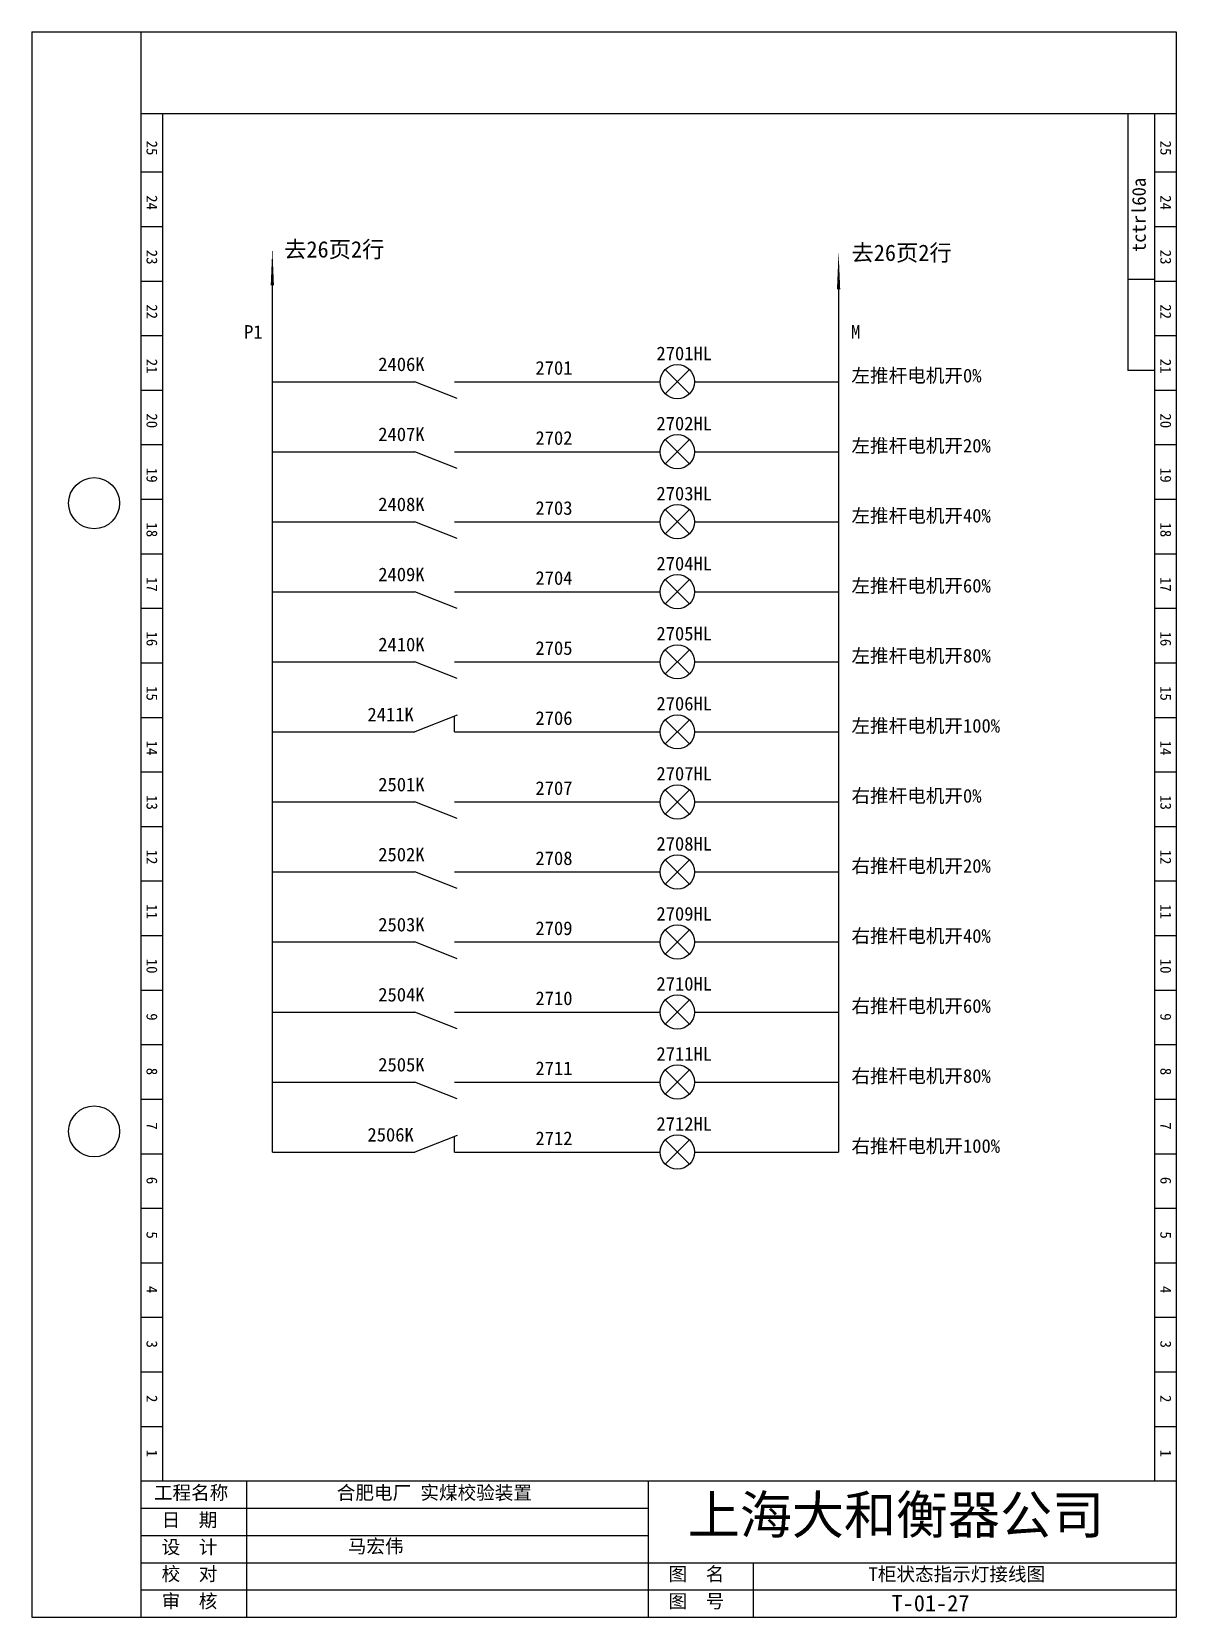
# Model space of a CAD drawing. Extents: x 370 to 580, y -51 to 240.
import ezdxf

# ---------------------------------------------------------------- set-up
doc = ezdxf.new("R2010")
doc.units = 0
doc.header["$LTSCALE"] = 0.5
doc.linetypes.add('DASHED2', pattern=[9.525, 6.35, -3.175])
doc.layers.get('0').update_dxf_attribs({"linetype": 'CONTINUOUS'})

# ---------------------------------------------------------------- blocks, each defined once
blk = doc.blocks.new('A$C5A1E2378')
at = {"insert": (0.77, 3.95), "char_height": 2.5, "width": 44.7874, "attachment_point": 1}
blk.add_mtext('\\f宋体|b0|i0|c134|p2;T柜状态指示灯接线图', dxfattribs=at)
blk = doc.blocks.new('A$C330944B9')
at = {"insert": (0.21, 3.58), "char_height": 2.5, "width": 20.5327, "attachment_point": 1}
blk.add_mtext('\\f宋体|b0|i0|c134|p2;马宏伟', dxfattribs=at)
blk = doc.blocks.new('A$C23A207FD')
at = {"linetype": 'DASHED2', "ltscale": 0.5}
blk.add_blockref('A$C330944B9', (0, 0), dxfattribs=at)

msp = doc.modelspace()

# ---------------------------------------------------------------- linework, layer by layer
for p, q in [((369.82, 239.81), (579.82, 239.81)), ((369.82, 239.81), (369.82, -50.91)), ((389.82, 239.81), (389.82, -50.91)), ((579.82, 239.81), (579.82, -50.91)), ((389.82, 224.81), (579.82, 224.81)), ((393.82, 224.81), (393.82, -25.91)), ((570.94, 224.81), (570.94, 177.67)), ((575.82, 224.81), (575.82, -25.91)), ((579.82, 224.81), (579.82, -25.91)), ((389.82, 214.09), (393.82, 214.09)), ((575.82, 214.09), (579.82, 214.09)), ((389.82, 204.09), (393.82, 204.09)), ((575.82, 204.09), (579.82, 204.09)), ((389.82, 194.09), (393.82, 194.09)), ((575.81, 194.35), (570.94, 194.35)), ((575.82, 194.09), (579.82, 194.09)), ((389.82, 184.09), (393.82, 184.09)), ((575.82, 184.09), (579.82, 184.09)), ((575.81, 177.67), (570.94, 177.67)), ((389.82, 174.09), (393.82, 174.09)), ((575.82, 174.09), (579.82, 174.09)), ((389.82, 164.09), (393.82, 164.09)), ((575.82, 164.09), (579.82, 164.09)), ((389.82, 154.09), (393.82, 154.09)), ((575.82, 154.09), (579.82, 154.09)), ((389.82, 144.09), (393.82, 144.09)), ((575.82, 144.09), (579.82, 144.09)), ((389.82, 134.09), (393.82, 134.09)), ((575.82, 134.09), (579.82, 134.09)), ((389.82, 124.09), (393.82, 124.09)), ((575.82, 124.09), (579.82, 124.09)), ((389.82, 114.09), (393.82, 114.09)), ((575.82, 114.09), (579.82, 114.09)), ((389.82, 104.09), (393.82, 104.09)), ((575.82, 104.09), (579.82, 104.09)), ((389.82, 94.09), (393.82, 94.09)), ((575.82, 94.09), (579.82, 94.09)), ((389.82, 84.09), (393.82, 84.09)), ((575.82, 84.09), (579.82, 84.09)), ((389.82, 74.09), (393.82, 74.09)), ((575.82, 74.09), (579.82, 74.09)), ((389.82, 64.09), (393.82, 64.09)), ((575.82, 64.09), (579.82, 64.09)), ((389.82, 54.09), (393.82, 54.09)), ((575.82, 54.09), (579.82, 54.09)), ((389.82, 44.09), (393.82, 44.09)), ((575.82, 44.09), (579.82, 44.09)), ((389.82, 34.09), (393.82, 34.09)), ((575.82, 34.09), (579.82, 34.09)), ((389.82, 24.09), (393.82, 24.09)), ((575.82, 24.09), (579.82, 24.09)), ((389.82, 14.09), (393.82, 14.09)), ((575.82, 14.09), (579.82, 14.09)), ((389.82, 4.09), (393.82, 4.09)), ((575.82, 4.09), (579.82, 4.09)), ((389.82, -5.91), (393.82, -5.91)), ((575.82, -5.91), (579.82, -5.91)), ((389.82, -15.91), (393.82, -15.91)), ((575.82, -15.91), (579.82, -15.91)), ((389.82, -25.91), (579.82, -25.91)), ((409.2, -25.91), (409.2, -50.91)), ((482.93, -25.91), (482.93, -50.91)), ((389.82, -30.91), (482.93, -30.91)), ((389.82, -35.91), (482.93, -35.91)), ((389.82, -40.91), (579.82, -40.91)), ((502.18, -40.91), (502.18, -50.91)), ((389.82, -45.91), (579.82, -45.91)), ((369.82, -50.91), (579.82, -50.91))]:
    msp.add_line(p, q)
at = {"ltscale": 0.5}
for p, q in [((517.86, 192.57), (517.86, 34.38)), ((490.51, 173.42), (486.07, 177.86)), ((490.51, 177.86), (486.07, 173.42)), ((413.98, 175.64), (440.11, 175.64)), ((447.86, 172.58), (440.11, 175.64)), ((447.39, 175.64), (485.15, 175.64)), ((491.43, 175.64), (517.86, 175.64)), ((490.51, 165.02), (486.07, 160.58)), ((490.51, 160.58), (486.07, 165.02)), ((413.98, 162.8), (440.11, 162.8)), ((447.86, 159.74), (440.11, 162.8)), ((447.39, 162.8), (485.15, 162.8)), ((491.43, 162.8), (517.86, 162.8)), ((490.51, 152.18), (486.07, 147.74)), ((490.51, 147.74), (486.07, 152.18)), ((413.98, 149.96), (440.11, 149.96)), ((447.86, 146.89), (440.11, 149.96)), ((447.39, 149.96), (485.15, 149.96)), ((491.43, 149.96), (517.86, 149.96)), ((413.98, 137.12), (440.11, 137.12)), ((447.86, 134.05), (440.11, 137.12)), ((447.39, 137.12), (485.15, 137.12)), ((490.51, 139.34), (486.07, 134.89)), ((490.51, 134.89), (486.07, 139.34)), ((491.43, 137.12), (517.86, 137.12)), ((490.51, 126.49), (486.07, 122.05)), ((490.51, 122.05), (486.07, 126.49)), ((413.98, 124.27), (440.11, 124.27)), ((447.86, 121.21), (440.11, 124.27)), ((447.39, 124.27), (485.15, 124.27)), ((491.43, 124.27), (517.86, 124.27)), ((447.86, 114.49), (440.11, 111.43)), ((447.39, 111.43), (447.39, 114.31)), ((490.51, 113.65), (486.07, 109.21)), ((490.51, 109.21), (486.07, 113.65)), ((413.98, 111.43), (440.11, 111.43)), ((447.39, 111.43), (485.15, 111.43)), ((491.43, 111.43), (517.86, 111.43)), ((490.51, 100.81), (486.07, 96.37)), ((490.51, 96.37), (486.07, 100.81)), ((413.98, 98.59), (440.11, 98.59)), ((447.86, 95.53), (440.11, 98.59)), ((447.39, 98.59), (485.15, 98.59)), ((491.43, 98.59), (517.86, 98.59)), ((490.51, 87.97), (486.07, 83.53)), ((490.51, 83.53), (486.07, 87.97)), ((413.98, 85.75), (440.11, 85.75)), ((447.86, 82.69), (440.11, 85.75)), ((447.39, 85.75), (485.15, 85.75)), ((491.43, 85.75), (517.86, 85.75)), ((413.98, 72.91), (440.11, 72.91)), ((447.86, 69.84), (440.11, 72.91)), ((447.39, 72.91), (485.15, 72.91)), ((490.51, 75.13), (486.07, 70.69)), ((490.51, 70.69), (486.07, 75.13)), ((491.43, 72.91), (517.86, 72.91)), ((490.51, 62.28), (486.07, 57.84)), ((490.51, 57.84), (486.07, 62.28)), ((413.98, 60.06), (440.11, 60.06)), ((447.86, 57), (440.11, 60.06)), ((447.39, 60.06), (485.15, 60.06)), ((491.43, 60.06), (517.86, 60.06)), ((490.51, 49.44), (486.07, 45)), ((490.51, 45), (486.07, 49.44)), ((413.98, 47.22), (440.11, 47.22)), ((447.86, 44.16), (440.11, 47.22)), ((447.39, 47.22), (485.15, 47.22)), ((491.43, 47.22), (517.86, 47.22)), ((447.86, 37.44), (440.11, 34.38)), ((447.39, 34.38), (447.39, 37.26)), ((490.51, 36.6), (486.07, 32.16)), ((490.51, 32.16), (486.07, 36.6)), ((413.97, 34.38), (440.11, 34.38)), ((447.39, 34.38), (485.15, 34.38)), ((491.43, 34.38), (517.86, 34.38))]:
    msp.add_line(p, q, dxfattribs=at)
for points in [[(413.97, 193.29, 0.6, 0, 0), (413.97, 200.29, 0, 0, 0)], [(517.86, 192.57, 0.6, 0, 0), (517.86, 199.57, 0, 0, 0)]]:
    msp.add_lwpolyline(points, format="xyseb", dxfattribs=at)
msp.add_lwpolyline([(413.97, 34.38), (413.97, 193.29)])
for centre in [(488.29, 175.64), (488.29, 162.8), (488.29, 149.96), (488.29, 137.12), (488.29, 124.27), (488.29, 111.43), (488.29, 98.59), (488.29, 85.75), (488.29, 72.91), (488.29, 60.06), (488.29, 47.22), (488.29, 34.38)]:
    msp.add_circle(centre, 3.14, dxfattribs=at)
for centre in [(381.28, 153.36), (381.28, 38.17)]:
    msp.add_circle(centre, 4.68)

# ---------------------------------------------------------------- block references
at = {"linetype": 'DASHED2', "ltscale": 0.5}
for name, p in [('A$C23A207FD', (427.61, -40.21)), ('A$C5A1E2378', (522.6, -45.7))]:
    msp.add_blockref(name, p, dxfattribs=at)

# ---------------------------------------------------------------- texts
at = {"char_height": 2, "width": 13.8727, "attachment_point": 1, "rotation": 270}
for s, insert in [('25', (392.89, 219.84)), ('25', (578.89, 219.84)), ('24', (392.89, 209.84)), ('24', (578.89, 209.84)), ('23', (392.89, 199.84)), ('23', (578.89, 199.84)), ('22', (392.89, 189.84)), ('22', (578.89, 189.84)), ('21', (392.89, 179.84)), ('21', (578.89, 179.84)), ('20', (392.89, 169.84)), ('20', (578.89, 169.84)), ('19', (392.89, 159.84)), ('19', (578.89, 159.84)), ('18', (392.89, 149.84)), ('18', (578.89, 149.84)), ('17', (392.89, 139.84)), ('17', (578.89, 139.84)), ('16', (392.89, 129.84)), ('16', (578.89, 129.84)), ('15', (392.89, 119.84)), ('15', (578.89, 119.84)), ('14', (392.89, 109.84)), ('14', (578.89, 109.84)), ('13', (392.89, 99.84)), ('13', (578.89, 99.84)), ('12', (392.89, 89.84)), ('12', (578.89, 89.84)), ('11', (392.89, 79.84)), ('11', (578.89, 79.84)), ('10', (392.89, 69.84)), ('10', (578.89, 69.84)), ('9', (392.89, 59.84)), ('9', (578.89, 59.84)), ('8', (392.89, 49.84)), ('8', (578.89, 49.84)), ('7', (392.89, 39.84)), ('7', (578.89, 39.84)), ('6', (392.89, 29.84)), ('6', (578.89, 29.84)), ('5', (392.89, 19.84)), ('5', (578.89, 19.84)), ('4', (392.89, 9.84)), ('4', (578.89, 9.84)), ('3', (392.89, -0.16)), ('3', (578.89, -0.16)), ('2', (392.89, -10.16)), ('2', (578.89, -10.16)), ('1', (392.89, -20.16)), ('1', (578.89, -20.16))]:
    msp.add_mtext(s, dxfattribs=dict(at, insert=insert))
at = {"ltscale": 0.5, "insert": (571.71, 199.41), "char_height": 2.5, "width": 19.7563, "attachment_point": 1, "rotation": 90}
msp.add_mtext('tctrl60a', dxfattribs=at)
at = {"ltscale": 0.5, "width": 51.3886, "attachment_point": 1}
for s, insert, char_height in [('\\f宋体|b0|i0|c134|p2;去26页2行', (416.13, 201.4), 3), ('\\f宋体|b0|i0|c134|p2;去26页2行', (520.22, 200.78), 3), ('\\f宋体|b0|i0|c134|p2;左推杆电机开0%', (520.22, 178.01), 2.5), ('\\f宋体|b0|i0|c134|p2;左推杆电机开20%', (520.22, 165.16), 2.5), ('\\f宋体|b0|i0|c134|p2;左推杆电机开40%', (520.22, 152.32), 2.5), ('\\f宋体|b0|i0|c134|p2;左推杆电机开60%', (520.22, 139.48), 2.5), ('\\f宋体|b0|i0|c134|p2;左推杆电机开80%', (520.22, 126.64), 2.5), ('\\f宋体|b0|i0|c134|p2;左推杆电机开100%', (520.22, 113.8), 2.5), ('\\f宋体|b0|i0|c134|p2;右推杆电机开0%', (520.22, 100.96), 2.5), ('\\f宋体|b0|i0|c134|p2;右推杆电机开20%', (520.22, 88.11), 2.5), ('\\f宋体|b0|i0|c134|p2;右推杆电机开40%', (520.22, 75.27), 2.5), ('\\f宋体|b0|i0|c134|p2;右推杆电机开60%', (520.22, 62.43), 2.5), ('\\f宋体|b0|i0|c134|p2;右推杆电机开80%', (520.22, 49.59), 2.5), ('\\f宋体|b0|i0|c134|p2;右推杆电机开100%', (520.22, 36.75), 2.5)]:
    msp.add_mtext(s, dxfattribs=dict(at, insert=insert, char_height=char_height))
at = {"attachment_point": 1}
for s, insert, char_height, width in [('P1', (408.79, 186.01), 2.5, 13.8727), ('M', (520.15, 186.01), 2.5, 13.8727), ('2701HL', (484.44, 182.07), 2.5, 13.8727), ('2406K', (433.4, 180.08), 2.5, 13.8727), ('2701', (462.24, 179.42), 2.5, 13.8727), ('2702HL', (484.44, 169.22), 2.5, 13.8727), ('2407K', (433.4, 167.24), 2.5, 13.8727), ('2702', (462.24, 166.57), 2.5, 13.8727), ('2408K', (433.4, 154.4), 2.5, 13.8727), ('2703HL', (484.44, 156.38), 2.5, 13.8727), ('2703', (462.24, 153.73), 2.5, 13.8727), ('2704HL', (484.44, 143.54), 2.5, 13.8727), ('2409K', (433.4, 141.55), 2.5, 13.8727), ('2704', (462.24, 140.89), 2.5, 13.8727), ('2410K', (433.4, 128.71), 2.5, 13.8727), ('2705', (462.24, 128.05), 2.5, 13.8727), ('2705HL', (484.44, 130.7), 2.5, 13.8727), ('2706HL', (484.44, 117.86), 2.5, 13.8727), ('2411K', (431.42, 115.87), 2.5, 13.8727), ('2706', (462.24, 115.21), 2.5, 13.8727), ('2707HL', (484.44, 105.02), 2.5, 13.8727), ('2501K', (433.4, 103.03), 2.5, 13.8727), ('2707', (462.24, 102.37), 2.5, 13.8727), ('2502K', (433.4, 90.19), 2.5, 13.8727), ('2708HL', (484.44, 92.17), 2.5, 13.8727), ('2708', (462.24, 89.52), 2.5, 13.8727), ('2709HL', (484.44, 79.33), 2.5, 13.8727), ('2503K', (433.4, 77.34), 2.5, 13.8727), ('2709', (462.24, 76.68), 2.5, 13.8727), ('2504K', (433.4, 64.5), 2.5, 13.8727), ('2710HL', (484.44, 66.49), 2.5, 13.8727), ('2710', (462.24, 63.84), 2.5, 13.8727), ('2711HL', (484.44, 53.65), 2.5, 13.8727), ('2505K', (433.4, 51.66), 2.5, 13.8727), ('2711', (462.24, 51), 2.5, 13.8727), ('2712HL', (484.44, 40.81), 2.5, 13.8727), ('2506K', (431.42, 38.82), 2.5, 13.8727), ('2712', (462.24, 38.16), 2.5, 13.8727), ('\\f宋体|b0|i0|c134|p2;工程名称', (392.25, -26.81), 2.5, 20.5327), ('\\f宋体|b0|i0|c134|p2;合肥电厂 实煤校验装置', (425.8, -26.81), 2.5, 44.7874), ('\\f宋体|b0|i0|c134|p2;上海大和衡器公司', (490.19, -28.62), 7, 127.4816), ('\\f宋体|b0|i0|c134|p2;日  期', (393.66, -31.81), 2.5, 20.5327), ('\\f宋体|b0|i0|c134|p2;设  计', (393.66, -36.78), 2.5, 20.5327), ('\\f宋体|b0|i0|c134|p2;校  对', (393.66, -41.71), 2.5, 20.5327), ('\\f宋体|b0|i0|c134|p2;图  名', (486.67, -41.71), 2.5, 20.5327), ('\\f宋体|b0|i0|c134|p2;审  核', (393.66, -46.71), 2.5, 20.5327), ('\\f宋体|b0|i0|c134|p2;图  号', (486.67, -46.71), 2.5, 20.5327), ('T-01-27', (527.58, -46.82), 3, 13.8727)]:
    msp.add_mtext(s, dxfattribs=dict(at, insert=insert, char_height=char_height, width=width))

doc.saveas('drawing.dxf')
